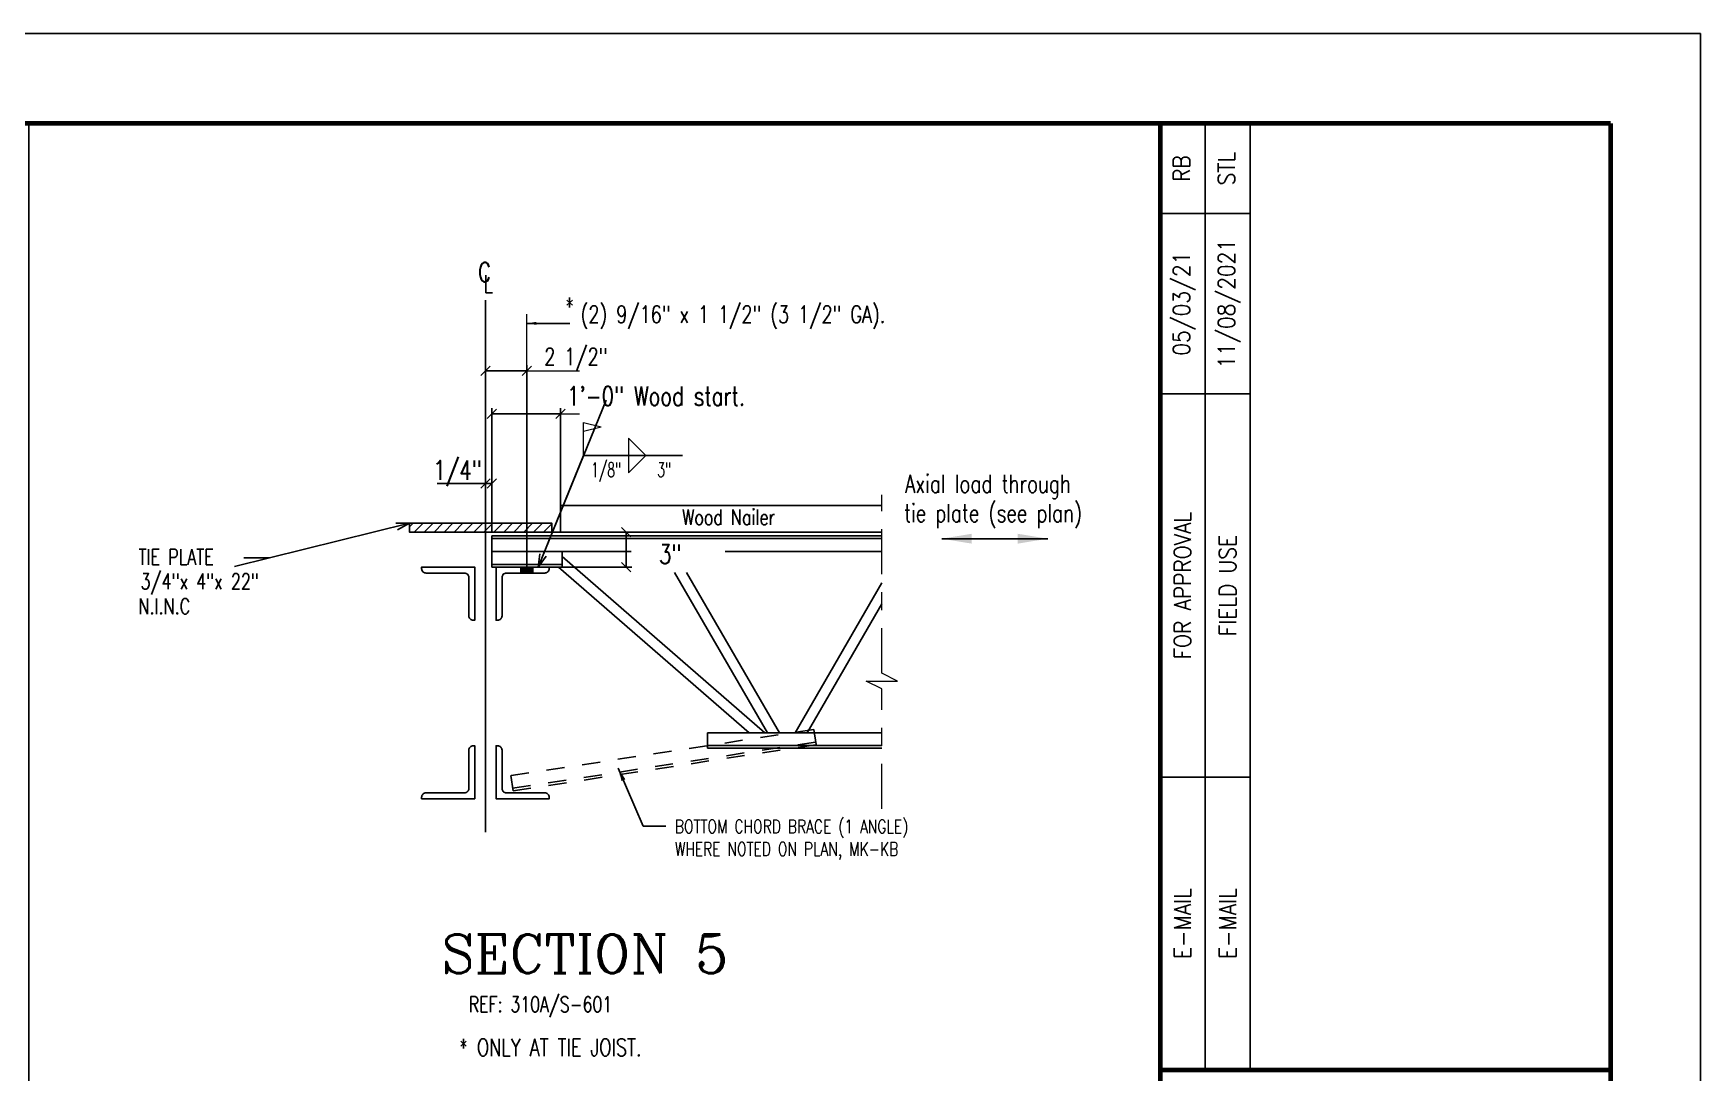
# Paper-space layout 'J1.0' of a CAD drawing. Extents: x -1.7 to 34.3, y -23.5 to 0.5.
# Drawn here: x 25 to 34.25, y -5.27 to 0.5 of the extents above; entities that cross this region are included whole.
import ezdxf
from ezdxf.enums import TextEntityAlignment as Align

# ---------------------------------------------------------------- set-up
doc = ezdxf.new("R2010")
doc.units = 0
doc.header["$LTSCALE"] = 0.5
doc.header["$MEASUREMENT"] = 0
doc.linetypes.add('HIDDEN2', pattern=[0.1875, 0.125, -0.0625])
doc.linetypes.add('Xref-FSE$0$B6749 Base-Task 1 LL1', pattern=[0.75, 0.5, -0.0625, 0.125, -0.0625])
doc.layers.get('0').update_dxf_attribs({"linetype": 'CONTINUOUS'})
doc.layers.get('DEFPOINTS').update_dxf_attribs({"linetype": 'CONTINUOUS'})
for name, color, linetype in [('A-DETALLESECCION', 7, 'CONTINUOUS'), ('DIMS', 7, 'CONTINUOUS'), ('SECT-STANDARD', 4, 'CONTINUOUS'), ('TITLE-BORDER-THIN', 254, 'CONTINUOUS')]:
    doc.layers.add(name, color=color, linetype=linetype)
for name, color, linetype, lineweight in [('RTU', 4, 'CONTINUOUS', 20), ('SECT-DIMS', 11, 'CONTINUOUS', 20), ('SECT-FADED', 8, 'Xref-FSE$0$B6749 Base-Task 1 LL1', 5), ('SECT-TEXT-NORMAL', 2, 'CONTINUOUS', 30), ('TITLE-BORDER', 4, 'CONTINUOUS', 70), ('TITLE-ERECTION-NOTES-JOISTS', 40, 'CONTINUOUS', 18), ('TITLE-INFO-ATTRIB', 1, 'CONTINUOUS', 40), ('Verify', 141, 'CONTINUOUS', 35)]:
    doc.layers.add(name, color=color, linetype=linetype, lineweight=lineweight)
doc.layers.add('TITLE-ACTUAL-PAPER-SIZE', color=250, linetype='CONTINUOUS', plot=False)
doc.styles.add('NORMAL', font='simplex.shx', dxfattribs={"width": 0.75})
doc.styles.add('NOTES', font='romans.shx', dxfattribs={"width": 0.95})
doc.styles.add('Revision Block', font='romans.shx', dxfattribs={"width": 0.875})
doc.styles.add('ROMANC', font='ROMANC.shx')
doc.styles.add('SECTION-ATTRIB-NORM', font='simplex.shx', dxfattribs={"width": 0.75})
doc.styles.add('TITLE-ATTRIB', font='SIMPLEX', dxfattribs={"width": 0.75})
doc.dimstyles.new('SECTIONS', dxfattribs={"dimtxt": 0.125, "dimasz": 0.09375, "dimexe": 0.0625, "dimexo": 0.125, "dimgap": 0.0625, "dimtad": 0, "dimdec": 4, "dimlfac": 96, "dimrnd": 0.0625, "dimzin": 3, "dimdsep": 46, "dimlunit": 4, "dimtxsty": 'SECTION-ATTRIB-NORM', "dimcen": 0.09375, "dimclrt": 2, "dimadec": 0, "dimazin": 0, "dimtfac": 0.625, "dimtdec": 4, "dimtmove": 0, "dimatfit": 2, "dimfxl": 1, "dimtolj": 1, "dimtzin": 3, "dimarcsym": 0})

# ---------------------------------------------------------------- blocks, each defined once
blk = doc.blocks.new('nmbs-d-title')
at = {"layer": 'TITLE-ACTUAL-PAPER-SIZE'}
for p, q in [((34.25, 0.5), (-1.75, 0.5)), ((34.25, -23.5), (34.25, 0.5))]:
    blk.add_line(p, q, dxfattribs=at)
at = {"layer": 'TITLE-BORDER'}
for p, q in [((33.75, 0), (0, 0)), ((31.25, 0), (31.25, -21.5)), ((33.75, 0), (33.75, -23)), ((31.25, -5.25), (33.75, -5.25))]:
    blk.add_line(p, q, dxfattribs=at)
at = {"layer": 'TITLE-ERECTION-NOTES-JOISTS', "style": 'NOTES', "width": 0.95}
blk.add_attdef('PAINT', text='', height=0.0781, dxfattribs=at).set_placement((26.3458, -18.5115), align=Align.BOTTOM_CENTER)
at = {"layer": 'TITLE-INFO-ATTRIB', "style": 'TITLE-ATTRIB', "width": 0.875, "flags": 8}
for tag, height, p in [('CHKR', 0.1875, (33.5312, -14.7811)), ('DTLR', 0.1875, (33.5312, -16.2811)), ('PONO', 0.1875, (33.5312, -19.7005)), ('JOBLOCATION', 0.1875, (32.3646, -20.7005)), ('CUSTOMER', 0.1875, (32.9479, -20.7005)), ('JOB', 0.25, (31.75, -20.7005))]:
    blk.add_attdef(tag, text='', height=height, rotation=90, dxfattribs=at).set_placement(p, align=Align.MIDDLE_LEFT)
for tag, height, p in [('FILENO', 0.1875, (32.8125, -22.1277)), ('DRAWING', 0.3125, (32.5, -22.9402))]:
    blk.add_attdef(tag, text='', height=height, dxfattribs=at).set_placement(p, align=Align.BOTTOM_CENTER)
blk = doc.blocks.new('_OBLIQUE')
at = {"color": 0, "linetype": 'ByBlock'}
blk.add_line((-0.5, -0.5), (0.5, 0.5), dxfattribs=at)
blk = doc.blocks.new('*D2286')
at = {"layer": 'DEFPOINTS', "color": 0, "transparency": 16777216}
for p in [(27.9253, -2.2681), (28.2877, -2.2681), (27.93, -2.4614)]:
    blk.add_point(p, dxfattribs=at)
at = {"layer": 'RTU', "color": 0, "lineweight": -2, "transparency": 16777216}
for p, q in [((27.9266, -2.2681), (28.319, -2.2681)), ((28.2877, -2.4614), (28.2877, -2.2681)), ((27.9313, -2.4614), (28.319, -2.4614))]:
    blk.add_line(p, q, dxfattribs=at)
at = {"layer": 'RTU', "color": 0, "lineweight": -2, "transparency": 16777216, "xscale": 0.05208333333333334, "yscale": 0.05208333333333334, "zscale": 0.05208333333333334}
for p, rotation in [((28.2877, -2.2681), 90), ((28.2877, -2.4614), 270)]:
    blk.add_blockref('_OBLIQUE', p, dxfattribs=dict(at, rotation=rotation))
blk = doc.blocks.new('*D2287')
at = {"layer": 'DEFPOINTS', "color": 0, "transparency": 16777216}
for p in [(27.5421, -1.9977), (27.5068, -2.2681), (27.5421, -2.2681)]:
    blk.add_point(p, dxfattribs=at)
at = {"layer": 'RTU', "color": 0, "lineweight": -2, "transparency": 16777216}
for p, q in [((27.5068, -1.9977), (27.2393, -1.9977)), ((27.5068, -2.2668), (27.5068, -1.9664)), ((27.5421, -1.9977), (27.5068, -1.9977)), ((27.5421, -2.2668), (27.5421, -1.9664))]:
    blk.add_line(p, q, dxfattribs=at)
at = {"layer": 'RTU', "color": 0, "lineweight": -2, "transparency": 16777216, "xscale": 0.05208333333333334, "yscale": 0.05208333333333334, "zscale": 0.05208333333333334, "rotation": 180}
blk.add_blockref('_OBLIQUE', (27.5068, -1.9977), dxfattribs=at)
at = {"layer": 'RTU', "color": 0, "lineweight": -2, "transparency": 16777216, "xscale": 0.05208333333333334, "yscale": 0.05208333333333334, "zscale": 0.05208333333333334}
blk.add_blockref('_OBLIQUE', (27.5421, -1.9977), dxfattribs=at)
blk = doc.blocks.new('*D2288')
at = {"layer": 'DEFPOINTS', "color": 0, "transparency": 16777216}
for p in [(27.5068, -1.3726), (27.5068, -2.4601), (27.7373, -2.4887)]:
    blk.add_point(p, dxfattribs=at)
at = {"layer": 'RTU', "color": 0, "lineweight": -2, "transparency": 16777216}
for p, q in [((27.5068, -2.4588), (27.5068, -1.3414)), ((27.7373, -1.3726), (27.5068, -1.3726)), ((27.7373, -2.4874), (27.7373, -1.3414))]:
    blk.add_line(p, q, dxfattribs=at)
at = {"layer": 'RTU', "color": 0, "lineweight": -2, "transparency": 16777216, "xscale": 0.05208333333333334, "yscale": 0.05208333333333334, "zscale": 0.05208333333333334, "rotation": 180}
blk.add_blockref('_OBLIQUE', (27.5068, -1.3726), dxfattribs=at)
at = {"layer": 'RTU', "color": 0, "lineweight": -2, "transparency": 16777216, "xscale": 0.05208333333333334, "yscale": 0.05208333333333334, "zscale": 0.05208333333333334}
blk.add_blockref('_OBLIQUE', (27.7373, -1.3726), dxfattribs=at)
blk = doc.blocks.new('*D2289')
at = {"layer": 'DEFPOINTS', "color": 0, "transparency": 16777216}
for p in [(27.5421, -1.6115), (27.5421, -1.9977), (27.924, -2.119)]:
    blk.add_point(p, dxfattribs=at)
at = {"layer": 'RTU', "color": 0, "lineweight": -2, "transparency": 16777216}
for p, q in [((27.5421, -1.9964), (27.5421, -1.5802)), ((27.924, -1.6115), (27.5421, -1.6115)), ((27.924, -2.1177), (27.924, -1.5802))]:
    blk.add_line(p, q, dxfattribs=at)
at = {"layer": 'RTU', "color": 0, "lineweight": -2, "transparency": 16777216, "xscale": 0.05208333333333334, "yscale": 0.05208333333333334, "zscale": 0.05208333333333334, "rotation": 180}
blk.add_blockref('_OBLIQUE', (27.5421, -1.6115), dxfattribs=at)
at = {"layer": 'RTU', "color": 0, "lineweight": -2, "transparency": 16777216, "xscale": 0.05208333333333334, "yscale": 0.05208333333333334, "zscale": 0.05208333333333334}
blk.add_blockref('_OBLIQUE', (27.924, -1.6115), dxfattribs=at)
blk = doc.blocks.new('Rel-Rev')
at = {"layer": 'TITLE-BORDER-THIN'}
for p, q in [((0.25, 5.25), (0.25, 0)), ((0, 4.75), (0.25, 4.75)), ((0, 3.75), (0.25, 3.75)), ((0, 1.6224), (0.25, 1.6224))]:
    blk.add_line(p, q, dxfattribs=at)
at = {"layer": 'TITLE-INFO-ATTRIB', "style": 'Revision Block', "width": 0.875}
for tag, p in [('ID', (0.1189, 5)), ('DATE', (0.1189, 4.25)), ('PURPOSE', (0.125, 2.6862)), ('COPIES', (0.125, 0.8112))]:
    blk.add_attdef(tag, text='', height=0.0937, rotation=90, dxfattribs=at).set_placement(p, align=Align.MIDDLE_CENTER)

psp = doc.layouts.new('J1.0')

# ---------------------------------------------------------------- hatches: boundary and pattern name
h = psp.add_hatch()
h.set_pattern_fill('ANSI31', color=256, scale=0.3125)
h.set_pattern_definition([(45, (-466.32289, 120.365533), (-0.0276213586, 0.0276213586), [])])
h.paths.add_polyline_path([(27.87578762, -2.26682246), (27.87578762, -2.21765332), (27.08461852, -2.21765332), (27.08461852, -2.26682246)])
at = {"layer": 'A-DETALLESECCION'}
h = psp.add_hatch(color=256, dxfattribs=at)
h.dxf.hatch_style = 1
h.paths.add_polyline_path([(27.77054109, -2.48865982), (27.77054109, -2.46138193), (27.70405509, -2.46138193), (27.70405509, -2.48865982)])

# ---------------------------------------------------------------- linework, layer by layer
for p, q in [((29.70711508, -2.11899885), (27.92396706, -2.11899885)), ((27.92396706, -2.11899885), (27.92396706, -2.26682246)), ((27.54214877, -2.26812454), (29.70711508, -2.26812456)), ((27.89329257, -2.46138193), (27.54214877, -2.46138193))]:
    psp.add_line(p, q)
psp.add_lwpolyline([(27.08461852, -2.21765332), (27.87578762, -2.21765332), (27.87578762, -2.26682246), (27.08461852, -2.26682246)], close=True)
for p, q in [((27.5067808, -3.93124922), (27.5067808, -0.97974194)), ((29.70711508, -2.26812454), (27.55068362, -2.26812454))]:
    psp.add_line(p, q, dxfattribs=at)
for points in [[(27.3901045, -2.49411539), (27.177337, -2.49411539, -0.4142135624), (27.1527869, -2.4695653), (27.1527869, -2.46138193), (27.44738806, -2.46138193), (27.44738806, -2.7559831), (27.4392047, -2.7559831, -0.4142135624), (27.4146546, -2.731433), (27.4146546, -2.51866549, 0.4142135624)], [(27.62345709, -2.49411539), (27.8362246, -2.49411539, 0.4142135624), (27.86077469, -2.4695653), (27.86077469, -2.46138193), (27.56617353, -2.46138193), (27.56617353, -2.7559831), (27.5743569, -2.7559831, 0.4142135624), (27.59890699, -2.731433), (27.59890699, -2.51866549, -0.4142135624)], [(27.3901045, -3.71398492), (27.177337, -3.71398492, 0.4142135624), (27.1527869, -3.73853502), (27.1527869, -3.74671838), (27.44738806, -3.74671838), (27.44738806, -3.45211722), (27.4392047, -3.45211722, 0.4142135624), (27.4146546, -3.47666732), (27.4146546, -3.68943482, -0.4142135624)], [(27.62345709, -3.71398492), (27.8362246, -3.71398492, -0.4142135624), (27.86077469, -3.73853502), (27.86077469, -3.74671838), (27.56617353, -3.74671838), (27.56617353, -3.45211722), (27.5743569, -3.45211722, -0.4142135624), (27.59890699, -3.47666732), (27.59890699, -3.68943482, 0.4142135624)]]:
    psp.add_lwpolyline(points, format="xyb", close=True, dxfattribs=at)
psp.add_lwpolyline([(27.70405509, -2.46138193), (27.77054109, -2.46138193), (27.77054109, -2.48865982), (27.70405509, -2.48865982)], close=True, dxfattribs=at)
at = {"layer": 'DIMS', "color": 7, "linetype": 'Continuous'}
psp.add_lwpolyline([(24.97336777, 0.00007497), (31.25029319, 0.00007497), (31.25029319, -5.7510532), (24.97336777, -5.7510532)], close=True, dxfattribs=at)
at = {"layer": 'RTU'}
for p, q in [((27.73729809, -2.25240932), (27.73729809, -1.05706875)), ((27.66339447, -1.37264702), (28.02888573, -1.37264702)), ((27.66339447, -1.61148505), (28.02888573, -1.61148505))]:
    psp.add_line(p, q, dxfattribs=at)
at = {"layer": 'SECT-DIMS'}
for p, q in [((28.05143441, -1.84131768), (28.05143441, -1.6587888)), ((28.05143441, -1.6587888), (28.14928088, -1.68265231)), ((28.05143441, -1.70651582), (28.14928088, -1.68265231))]:
    psp.add_line(p, q, dxfattribs=at)
psp.add_lwpolyline([(28.30154406, -1.74528916), (28.30154406, -1.9373462), (28.39757257, -1.84131768)], close=True, dxfattribs=at)
at = {"layer": 'SECT-FADED'}
for p, q in [((29.70711508, -3.05045625), (29.70711508, -2.06024129)), ((29.79372089, -3.09375915), (29.70711508, -3.05045625)), ((29.70711508, -3.13706205), (29.62050928, -3.09375915)), ((29.62050928, -3.09375915), (29.79372089, -3.09375915)), ((29.70711508, -3.80237243), (29.70711508, -3.13706205))]:
    psp.add_line(p, q, dxfattribs=at)
at = {"layer": 'SECT-STANDARD', "color": 1}
for p, q in [((29.70711508, -2.28817032), (27.54214877, -2.28817032)), ((27.54214877, -2.28817032), (27.54214877, -2.46138193)), ((29.70711508, -2.30260462), (27.54214877, -2.30260462)), ((27.54214877, -2.37477613), (28.3151837, -2.37477613)), ((27.93206492, -2.37477613), (27.93206492, -2.46138193)), ((27.93206492, -2.40177521), (29.05775333, -3.38055821)), ((28.83642199, -2.37477613), (29.70711508, -2.37477613)), ((27.54214877, -2.44694763), (27.93206492, -2.44694763)), ((27.54214877, -2.46138193), (27.93206492, -2.46138193)), ((27.91262403, -2.46138193), (28.96975936, -3.38055821)), ((28.55655498, -2.49025053), (29.07218763, -3.38055821)), ((28.62327654, -2.49025053), (29.13890918, -3.38055821)), ((29.70711508, -2.54901222), (29.22551499, -3.38055821)), ((29.70711508, -2.66421577), (29.29223654, -3.38055821)), ((29.70711508, -3.38055821), (28.73881054, -3.38055821)), ((28.73881054, -3.38055821), (28.73881054, -3.46599447)), ((28.73881054, -3.45156017), (29.70711508, -3.45156017)), ((28.73881054, -3.46599447), (29.70711508, -3.46599447))]:
    psp.add_line(p, q, dxfattribs=at)
at = {"layer": 'SECT-STANDARD', "color": 5, "linetype": 'HIDDEN2'}
psp.add_line((27.6578506, -3.68846245), (29.34023522, -3.4319235), dxfattribs=at)
psp.add_lwpolyline([(29.32953218, -3.36173289), (27.64714756, -3.61827183), (27.66002646, -3.70273181), (29.34241109, -3.44619286)], close=True, dxfattribs=at)

# ---------------------------------------------------------------- block references
psp.add_blockref('nmbs-d-title', (0.00029319, 0.00009905))
for p, values in [((31.25029317, -5.24990102), {'COPIES': 'E-MAIL', 'PURPOSE': 'FOR APPROVAL', 'DATE': '05/03/21', 'ID': 'RB'}), ((31.50029315, -5.24990109), {'COPIES': 'E-MAIL', 'PURPOSE': 'FIELD USE', 'DATE': '11/08/2021', 'ID': 'STL'})]:
    psp.add_blockref('Rel-Rev', p).add_auto_attribs(values)

# ---------------------------------------------------------------- texts
at = {"style": 'SECTION-ATTRIB-NORM', "width": 0.75}
psp.add_text('Wood Nailer', height=0.0866058054, dxfattribs=at).set_placement((28.59938794, -2.22744823))
at = {"layer": 'A-DETALLESECCION', "style": 'SECTION-ATTRIB-NORM', "width": 0.75}
for s, height, p in [('TIE PLATE', 0.086605777, (25.58214408, -2.44829052)), ('3/4"x 4"x 22"', 0.0866057771, (25.59307754, -2.58342951)), ('N.I.N.C', 0.086605777, (25.58214408, -2.72181628))]:
    psp.add_text(s, height=height, dxfattribs=at).set_placement(p)
at = {"layer": 'A-DETALLESECCION', "attachment_point": 5}
for s, insert, char_height, style in [('\\A1;C', (27.50229538, -0.82529778), 0.107365217, 'SECTION-ATTRIB-NORM'), ('\\A1;L', (27.52312594, -0.89041512), 0.096628695, 'SECTION-ATTRIB-NORM'), ('\\A1;SECTION 5 ', (28.05874971, -4.60618871), 0.2147304338, 'ROMANC')]:
    psp.add_mtext(s, dxfattribs=dict(at, insert=insert, char_height=char_height, style=style))
at = {"layer": 'A-DETALLESECCION', "style": 'SECTION-ATTRIB-NORM', "width": 0.625, "flags": 8}
for tag, text, p in [('1/8"', '1/8"', (28.17648923, -1.92134145)), ('3"', '1"', (28.49862027, -1.92134145))]:
    psp.add_attdef(tag, text=text, height=0.080023764, dxfattribs=at).set_placement(p, align=Align.MIDDLE_CENTER)
at = {"layer": 'SECT-TEXT-NORMAL', "lineweight": -2, "style": 'SECTION-ATTRIB-NORM', "width": 0.75}
psp.add_text('*', height=0.09602852, dxfattribs=at).set_placement((27.99896396, -1.09108496), align=Align.BOTTOM_RIGHT)
psp.add_text('(2) 9/16" x 1 1/2" (3 1/2" GA).', height=0.096028517, dxfattribs=at).set_placement((28.0350744, -1.1355988), align=Align.BOTTOM_LEFT)
for s, height, p in [('2 1/2"', 0.096028517, (27.83327024, -1.34166058)), ('1\'-0" Wood start.', 0.1066983522, (27.95978687, -1.56542205)), ('1/4"', 0.106698352, (27.21754903, -1.97689281)), ('3"', 0.106698352, (28.47056961, -2.44261902)), ('REF: 310A/S-601', 0.0853586818, (27.41495144, -4.92959466))]:
    psp.add_text(s, height=height, dxfattribs=at).set_placement(p)
at = {"layer": 'SECT-TEXT-NORMAL', "style": 'SECTION-ATTRIB-NORM', "width": 0.75}
for s, p in [('BOTTOM CHORD BRACE (1 ANGLE)', (28.55801434, -3.90020668)), ('WHERE NOTED ON PLAN, MK-KB', (28.55801434, -4.02523121))]:
    psp.add_text(s, height=0.075014715, dxfattribs=at).set_placement(p, align=Align.MIDDLE_LEFT)
at = {"layer": 'SECT-TEXT-NORMAL', "lineweight": -2, "insert": (27.86696564, -5.12572845), "char_height": 0.096028517, "attachment_point": 5, "style": 'SECTION-ATTRIB-NORM'}
psp.add_mtext('* ONLY AT TIE JOIST.', dxfattribs=at)
at = {"layer": 'Verify', "style": 'NORMAL', "width": 0.75}
for s, p in [('Axial load through ', (29.83563869, -2.04866157)), ('tie plate (see plan)', (29.83044891, -2.21106584))]:
    psp.add_text(s, height=0.0997702632, dxfattribs=at).set_placement(p)

# ---------------------------------------------------------------- dimensions: what is measured, and where the dimension line sits
at = {"layer": 'RTU'}
for base, p1, p2, angle, picture, middle in [((27.5067808, -1.37264702), (27.73729809, -2.48865982), (27.5067808, -2.46008279), 180, '*D2288', (27.58377336, -1.37264702)), ((27.54214877, -1.61148505), (27.92396706, -2.11899885), (27.54214877, -1.99768249), 180, '*D2289', (27.58377336, -1.61148505)), ((28.28772798, -2.26812454), (27.93002235, -2.46138193), (27.92532651, -2.26812454), 90, '*D2286', (28.28772798, -2.36535341))]:
    dim = psp.add_linear_dim(base=base, p1=p1, p2=p2, angle=angle, text=' ', dimstyle='SECTIONS', override={"dimscale": 0.010417, "dimtxt": 5, "dimasz": 5, "dimexe": 3, "dimlfac": 9216, "dimblk1": 'OBLIQUE', "dimblk2": 'OBLIQUE', "dimsah": 1}, dxfattribs=at)
    dim.commit()
    dim.dimension.update_dxf_attribs({"geometry": picture, "text_midpoint": middle, "dimtype": 160})
dim = psp.add_linear_dim(base=(27.54214877, -1.99768249), p1=(27.5067808, -2.26812454), p2=(27.54214877, -2.26812454), text=' ', dimstyle='SECTIONS', override={"dimscale": 0.010417, "dimtxt": 5, "dimasz": 5, "dimexe": 3, "dimlfac": 9216, "dimblk1": 'OBLIQUE', "dimblk2": 'OBLIQUE', "dimsah": 1}, dxfattribs=at)
dim.commit()
dim.dimension.update_dxf_attribs({"geometry": '*D2287', "text_midpoint": (27.2399289, -1.99768249), "dimtype": 160})

# ---------------------------------------------------------------- leaders
at = {"layer": 'A-DETALLESECCION'}
psp.add_leader([(27.08461852, -2.21765332), (26.30794136, -2.41058201), (26.16675425, -2.41058201)], dimstyle='SECTIONS', override={"dimscale": 0.010417, "dimasz": 7, "dimldrblk": 'Open30'}, dxfattribs=at)
at = {"layer": 'RTU'}
psp.add_leader([(27.73742579, -1.1089033), (27.97567709, -1.1089033)], dimstyle='SECTIONS', override={"dimscale": 0.010417, "dimtxt": 5, "dimasz": 5, "dimexe": 3}, dxfattribs=at)
at = {"layer": 'SECT-DIMS'}
for points, override in [([(27.79900021, -2.46138193), (28.05143441, -1.84131768), (28.59966796, -1.84131768)], {"dimscale": 0.010417, "dimasz": 7, "dimldrblk": 'Open30'}), ([(28.24400681, -3.57656408), (28.38288783, -3.89939544), (28.50791235, -3.89939544)], {"dimscale": 0.010417, "dimasz": 7, "dimse1": 1, "dimse2": 1})]:
    psp.add_leader(points, dimstyle='SECTIONS', override=override, dxfattribs=at)
at = {"layer": 'Verify'}
for points in [[(30.03884177, -2.30365364), (30.62732529, -2.30365364), (30.03884177, -2.30365364)], [(30.62732529, -2.30365364), (30.03884177, -2.30365364), (30.62732529, -2.30365364)]]:
    psp.add_leader(points, dimstyle='SECTIONS', override={"dimscale": 0.010417, "dimasz": 16}, dxfattribs=at)

doc.saveas('drawing.dxf')
